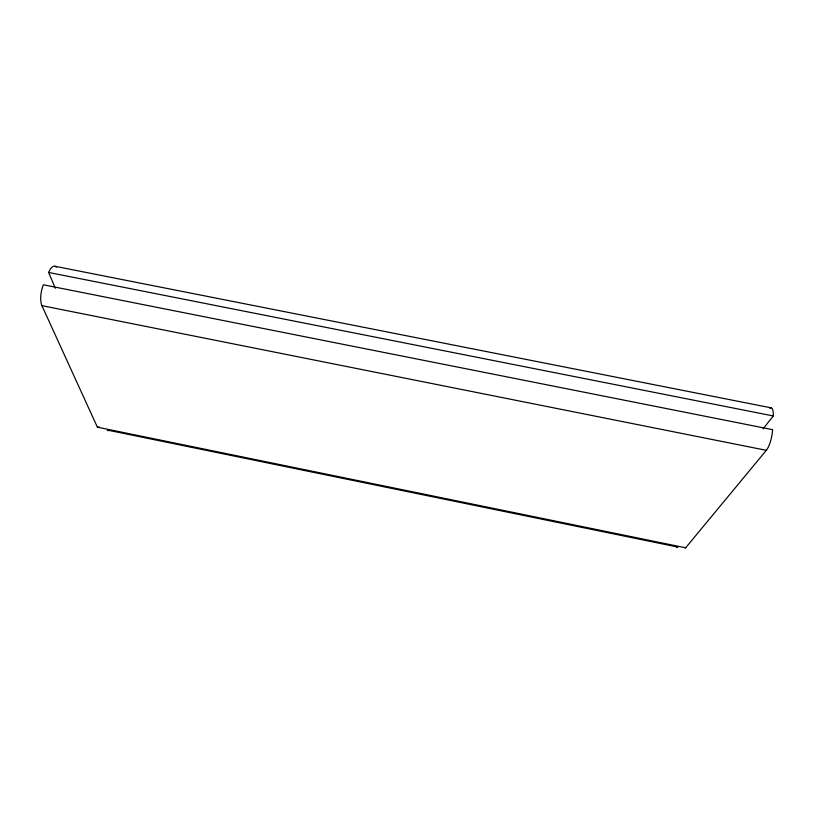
<?xml version="1.0" encoding="UTF-8"?>
<svg xmlns="http://www.w3.org/2000/svg" width="814" height="814" viewBox="0 0 814 814"><rect width="100%" height="100%" fill="white"/><g stroke="black" fill="none" stroke-linecap="round" stroke-linejoin="round"><path stroke-width="1.22" d="M763.084 428.866L773.259 415.954A15.517 4.457 -77.3 0 0 769.79 408.211M685.653 547.802L766.32 450.315A15.608 4.518 -77.5 0 0 772.598 429.66L43.396 284.788A15.079 5.891 -80.1 0 0 41.921 305.657L97.375 427.177L685.653 547.802A22.548 5.322 -79.1 0 1 684.971 547.537M54.904 266.27L771.051 407.824M55.362 288.298L48.626 272.456L773.259 415.954M41.921 305.657L766.32 450.315M676.76 546.906A6.146 1.404 -79.3 0 0 677.828 547.069L107.326 430.067A5.983 1.852 -77.6 0 0 108.71 430.413M99.359 426.943A21.917 7.031 -77.8 0 1 97.375 427.177M48.626 272.456A14.998 5.81 -80.4 0 1 56.278 267.155"/></g></svg>
